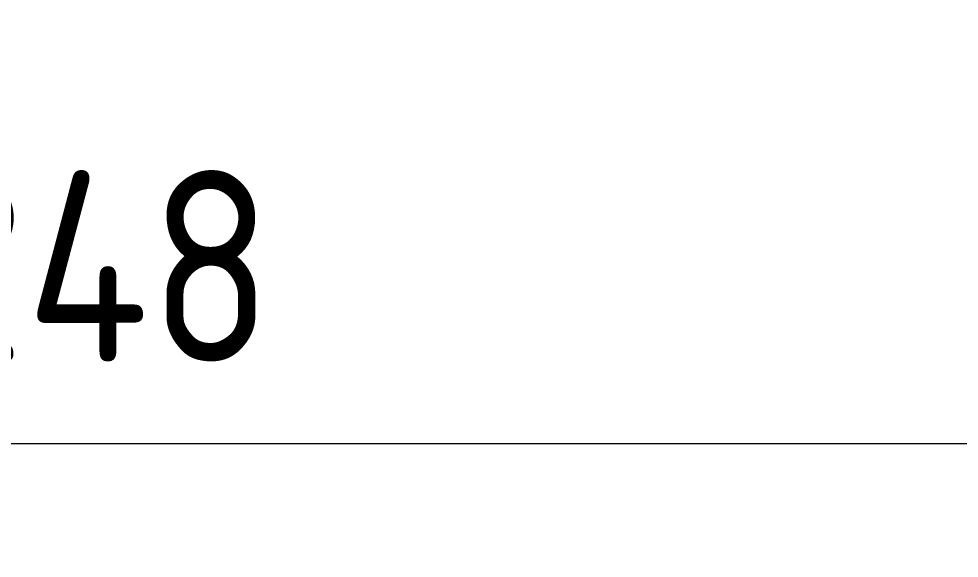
# Model space of a CAD drawing. Header units: millimetres. Extents: x -6115 to 17030, y -699 to 33206.
# Drawn here: x 8927 to 10156, y 2154 to 2860 of the extents above; entities that cross this region are included whole.
import ezdxf

# ---------------------------------------------------------------- set-up
doc = ezdxf.new("R2010")
doc.units = ezdxf.units.MM
doc.layers.add('A-____-____-DIMS', color=211, linetype='Continuous', lineweight=9)
doc.layers.add('A-____-____-DIMS-100', color=211, linetype='Continuous', lineweight=9)
doc.styles.add('GOST Common', font='GOST_Common.ttf', dxfattribs={"width": 0.9, "height": 250})
doc.dimstyles.new('ADSK_Основной_2_5_мм', dxfattribs={"dimscale": 304.8, "dimtxt": 0.824897, "dimasz": 0.463911, "dimexe": 0.492126, "dimexo": 0.001615, "dimgap": 0.098425, "dimtad": 1, "dimdec": 0, "dimlfac": 304.8, "dimzin": 0, "dimdsep": 46, "dimtxsty": 'GOST Common', "dimblk1": 'OBLIQUE', "dimblk2": 'OBLIQUE', "dimsah": 1, "dimcen": 0.09, "dimdle": 0.492126, "dimazin": 0, "dimtfac": 1, "dimtdec": 4, "dimtix": 1, "dimtmove": 0, "dimatfit": 3, "dimfxl": 1, "dimtvp": 1, "dimtolj": 1, "dimtzin": 0, "dimlwd": 20, "dimlwe": 20, "dimarcsym": 2})

# ---------------------------------------------------------------- blocks, each defined once
blk = doc.blocks.new('DIMBLOCK3-Генплан для листа')
at = {"layer": 'A-____-____-DIMS-100', "lineweight": 20}
for p, q in [((7340, 2304.2), (7340, 4570)), ((10588.1, 2304.2), (10588.1, 3729.9)), ((7190, 2304.2), (10738.1, 2304.2)), ((7340, 2304.2), (7340, 2154.2)), ((10588.1, 2304.2), (10588.1, 2154.2))]:
    blk.add_line(p, q, dxfattribs=at)
at = {"layer": 'A-____-____-DIMS-100', "lineweight": 40}
for p, q in [((7340, 2304.2), (7410.7, 2374.9)), ((10588.1, 2304.2), (10658.8, 2374.9)), ((7340, 2304.2), (7269.3, 2233.5)), ((10588.1, 2304.2), (10517.4, 2233.5))]:
    blk.add_line(p, q, dxfattribs=at)
at = {"layer": 'A-____-____-DIMS-100', "color": 0, "lineweight": 20, "insert": (8638.1, 2661), "char_height": 250, "width": 782.412, "attachment_point": 1, "line_spacing_factor": 1.022761, "style": 'GOST Common'}
blk.add_mtext('3248', dxfattribs=at)
blk = doc.blocks.new('_Oblique')
at = {"color": 0, "linetype": 'ByBlock', "lineweight": -2}
blk.add_line((-0.5, -0.5), (0.5, 0.5), dxfattribs=at)

msp = doc.modelspace()

# ---------------------------------------------------------------- dimensions: what is measured, and where the dimension line sits
at = {"layer": 'A-____-____-DIMS', "lineweight": 20}
dim = msp.add_linear_dim(base=(10588.1153, 2304.2451), p1=(7340, 4720), p2=(10588.1153, 3879.8999), dimstyle='ADSK_Основной_2_5_мм', override={"dimpost": '<>', "dimfxl": 3354.99941}, dxfattribs=at)
dim.commit()
dim.dimension.update_dxf_attribs({"geometry": 'DIMBLOCK3-Генплан для листа', "text_midpoint": (8964.0576, 2459.2451)})

doc.saveas('drawing.dxf')
